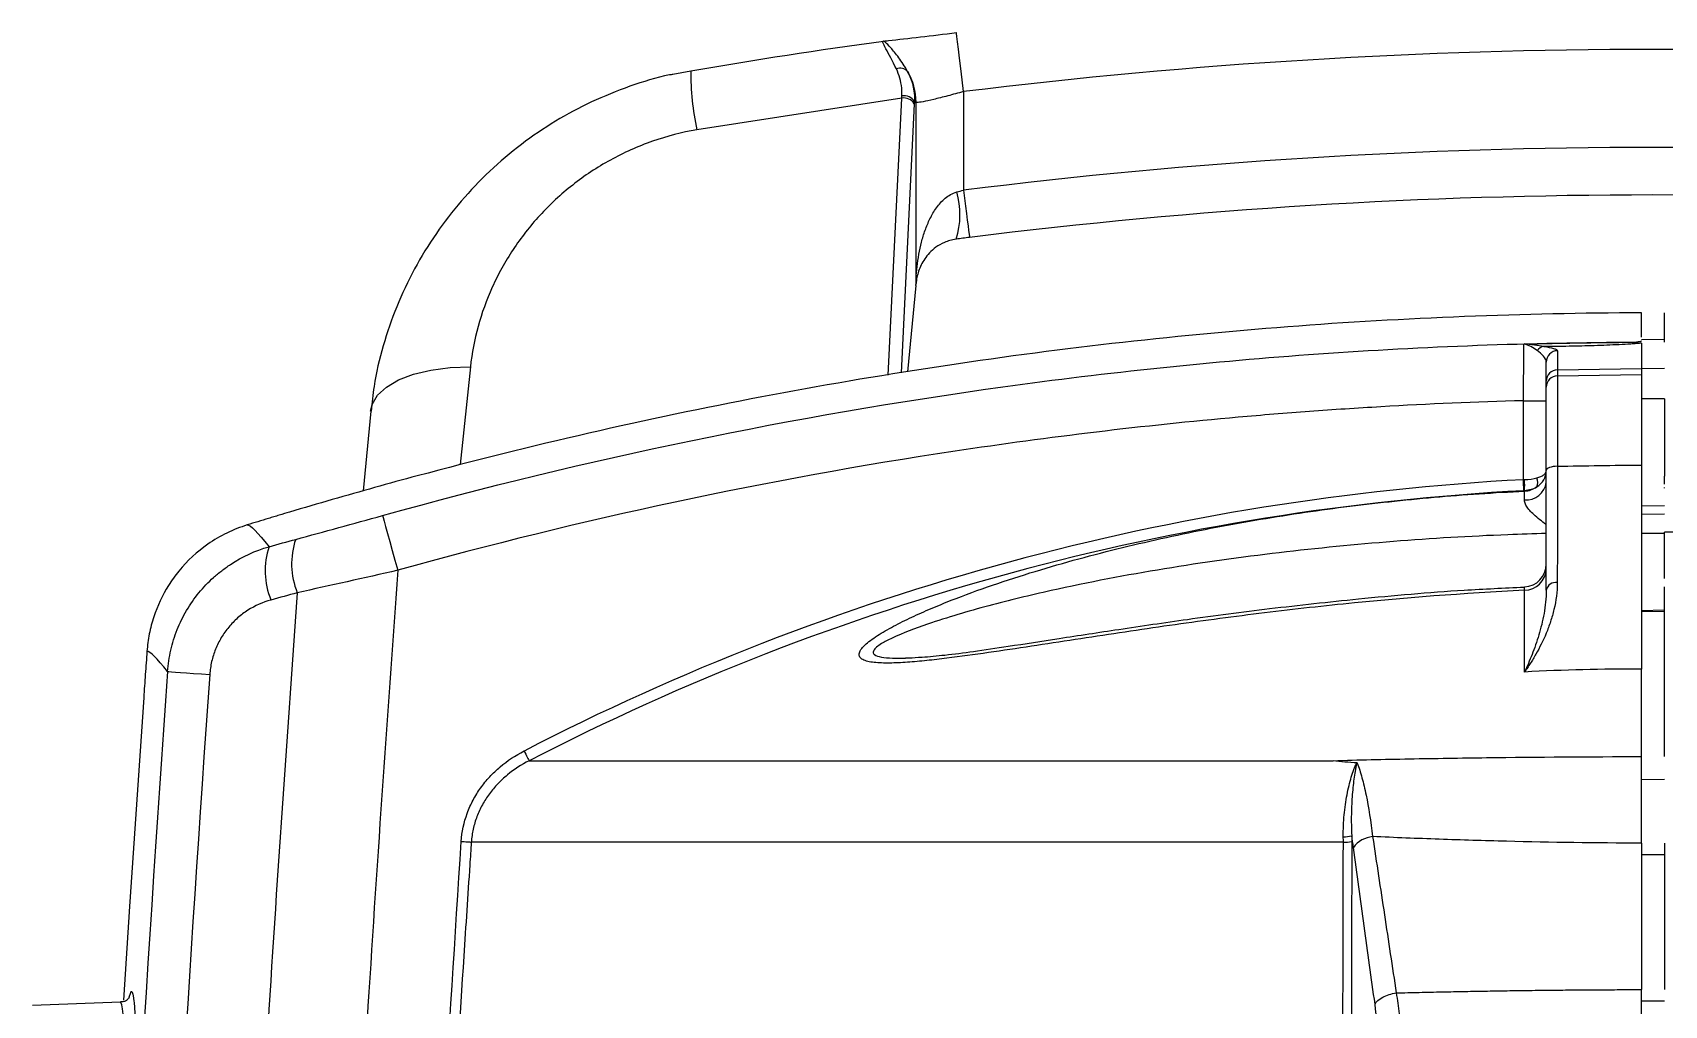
# Model space of a CAD drawing. Extents: x 14.8 to 109.8, y 1.6 to 86.6.
# Drawn here: x 44.761 to 49.043, y 75.184 to 77.737 of the extents above; entities that cross this region are included whole.
import ezdxf

# ---------------------------------------------------------------- set-up
doc = ezdxf.new("R2010")
doc.units = 0
doc.header["$MEASUREMENT"] = 0
doc.layers.add('OBJECT', color=7, linetype='CONTINUOUS')

msp = doc.modelspace()

# ---------------------------------------------------------------- linework, layer by layer
at = {"layer": 'OBJECT'}
for p, q in [((46.4883, 77.6357), (46.4416, 77.6275)), ((47.0422, 77.5651), (46.5045, 77.4824)), ((47.0063, 76.8383), (47.0422, 77.5651)), ((47.0749, 77.5504), (47.0402, 76.8442)), ((47.0422, 77.5651), (47.0424, 77.5709)), ((47.0797, 77.0911), (47.0797, 77.5544)), ((47.2042, 77.5824), (47.2042, 77.3235)), ((47.0792, 77.073), (47.0567, 76.8471)), ((48.9833, 76.9373), (48.9833, 77.0015)), ((49.0433, 76.9249), (49.0433, 77.0015)), ((49.0433, 76.9316), (48.9833, 76.9305)), ((48.9833, 76.9221), (48.9833, 76.8559)), ((48.7333, 76.8224), (48.7333, 76.8724)), ((48.7627, 76.9022), (48.7627, 76.8521)), ((45.9099, 76.8598), (45.8833, 76.6031)), ((48.7333, 76.8066), (48.7333, 76.8224)), ((48.7627, 76.8521), (48.9833, 76.8559)), ((48.7627, 76.8521), (48.7627, 76.8361)), ((48.7627, 76.8361), (48.9833, 76.8393)), ((48.9833, 76.8559), (48.9833, 76.8393)), ((49.0433, 76.8553), (48.9833, 76.8542)), ((45.6488, 76.7436), (45.6283, 76.5344)), ((48.6733, 76.771), (48.7333, 76.771)), ((48.6733, 76.5637), (48.6733, 76.771)), ((49.0433, 76.7757), (48.9833, 76.7757)), ((49.0433, 76.7757), (49.0433, 76.5726)), ((48.6763, 76.5336), (48.6763, 76.5347)), ((49.0433, 76.5411), (49.0433, 76.5435)), ((49.0433, 76.4946), (48.9833, 76.4938)), ((49.0433, 76.4733), (48.9833, 76.4723)), ((49.0433, 76.4228), (48.9833, 76.4227)), ((49.0433, 76.304), (49.0433, 76.4263)), ((48.6763, 76.0588), (48.6763, 76.2732)), ((49.0433, 75.8368), (49.0433, 76.2821)), ((49.0433, 76.2208), (48.9833, 76.2198)), ((49.0433, 76.2174), (48.9833, 76.2164)), ((48.9833, 75.8368), (48.9833, 76.0661)), ((46.064, 75.8257), (48.1737, 75.8257)), ((49.0433, 75.7765), (48.9833, 75.7756)), ((48.2008, 75.6123), (45.9123, 75.6123)), ((48.9833, 75.6096), (48.9833, 75.2251)), ((49.0433, 75.6096), (49.0433, 75.2251)), ((49.0433, 75.5793), (48.9833, 75.5788)), ((45.0141, 75.205), (45.0184, 75.2171)), ((49.0433, 75.1948), (48.9833, 75.1944)), ((44.9914, 75.1918), (44.7611, 75.1837))]:
    msp.add_line(p, q, dxfattribs=at)
at = {"layer": 'OBJECT', "flags": 128}
for points in [[(47.2042, 77.5824), (47.2004, 77.6133), (47.1968, 77.6429), (47.1934, 77.6701), (47.1905, 77.6938), (47.1882, 77.713), (47.1865, 77.7269), (47.1855, 77.7351), (47.1852, 77.7371)], [(47.2042, 77.3235), (47.2068, 77.3024), (47.2094, 77.2819), (47.2118, 77.2625), (47.214, 77.245), (47.2159, 77.2298), (47.2175, 77.2173), (47.2186, 77.208), (47.2194, 77.202)], [(47.2196, 77.1999), (47.2197, 77.1998), (47.2197, 77.1997), (47.2197, 77.1996), (47.2197, 77.1995), (47.2197, 77.1995), (47.2197, 77.1995), (47.2197, 77.1995), (47.2197, 77.1996)], [(45.6481, 76.7437), (45.6523, 76.7612), (45.6664, 76.7852), (45.6898, 76.8068), (45.7216, 76.8254), (45.7609, 76.8404), (45.8063, 76.8514), (45.8565, 76.8579), (45.9099, 76.8598)], [(48.7626, 76.5988), (48.7568, 76.5986), (48.7513, 76.5979), (48.7463, 76.5969), (48.7418, 76.5955), (48.7382, 76.5939), (48.7355, 76.5921), (48.7338, 76.5901), (48.7333, 76.588)], [(48.6748, 76.5347), (48.6747, 76.5363), (48.6746, 76.5386), (48.6744, 76.5417), (48.6742, 76.5453), (48.674, 76.5495), (48.6738, 76.554), (48.6735, 76.5588), (48.6733, 76.5637)], [(45.6793, 76.4696), (45.6807, 76.4645), (45.6834, 76.4547), (45.6874, 76.4406), (45.6924, 76.4227), (45.6983, 76.4015), (45.7049, 76.3777), (45.712, 76.3523), (45.7193, 76.3259)], [(45.1153, 76.06), (45.1187, 76.0597), (45.1256, 76.0593), (45.1358, 76.0585), (45.1491, 76.0576), (45.1651, 76.0565), (45.1836, 76.0551), (45.204, 76.0537), (45.2258, 76.0522)], [(45.0525, 75.9918), (45.0154, 75.4437), (44.9995, 75.197)], [(46.0507, 75.8515), (46.0529, 75.8471), (46.0551, 75.8429), (46.0572, 75.8388), (46.0591, 75.8352), (46.0608, 75.8319), (46.0622, 75.8292), (46.0633, 75.8271), (46.064, 75.8257)], [(45.8858, 75.614), (45.8899, 75.6138), (45.8939, 75.6135), (45.8977, 75.6132), (45.9013, 75.613), (45.9046, 75.6128), (45.9076, 75.6126), (45.9102, 75.6124), (45.9123, 75.6123)]]:
    msp.add_lwpolyline(points, dxfattribs=at)
at = {"layer": 'OBJECT'}
for centre, radius, start, end in [((49.0133, 62.8371), 14.8558, 83.00551, 96.99449), ((47.1856, 77.6311), 0.6972, 179.5099, 192.3149), ((47.038, 77.6184), 0.0256, 41.3785, 112.7717), ((46.9235, 77.5547), 0.1561, 359.8725, 31.0774), ((47.0477, 77.5338), 0.0318, 31.4127, 99.958), ((47.0479, 77.5399), 0.0315, 29.9546, 99.9259), ((49.0133, 62.8371), 14.5989, 82.88181, 97.11819), ((46.9793, 77.2602), 0.2155, 342.4201, 15.8499), ((49.0133, 62.8371), 14.4739, 90, 97.11819), ((49.0133, 62.8371), 14.4739, 82.88181, 90), ((48.7302, 76.8881), 0.0252, 96.6996, 144.6266), ((48.7632, 76.8723), 0.0299, 90.8056, 179.8142), ((48.7631, 76.8222), 0.0298, 90.7049, 179.716), ((48.763, 76.8063), 0.0298, 90.5693, 179.5827), ((48.6845, 76.5564), 0.0267, 333.8872, 26.1128), ((49.0133, 70.1267), 6.4459, 93.02355, 117.36173), ((49.0133, 70.1267), 6.4169, 93.02355, 117.36173), ((48.6797, 76.5642), 0.054, 266.1114, 352.5536), ((48.4359, 76.5492), 0.2408, 356.5457, 3.4543), ((48.6734, 76.5948), 0.0612, 272.7472, 305.0079), ((45.6404, 76.3423), 0.1997, 161.0916, 202.1946), ((45.5705, 76.3243), 0.1993, 161.4156, 202.5611), ((159.0133, 68.0017), 113.5993, 175.797803, 176.991656), ((48.6733, 76.342), 0.06, 272.7093, 359.9999), ((48.6756, 76.3309), 0.0577, 270.7427, 357.9529), ((159.0133, 68.0017), 113.8582, 175.837181, 177.054715), ((48.7588, 76.2678), 0.0262, 82.2147, 166.7382), ((159.0133, 68.0017), 114.1827, 175.953078, 178.417868), ((159.0133, 68.0017), 114.0719, 175.953078, 177.113192), ((48.2012, 75.7096), 0.0833, 269.6704, 285.0239), ((48.2837, 75.5582), 0.0688, 95.0669, 144.7046), ((48.2028, 75.7704), 0.1581, 269.2743, 277.2799)]:
    msp.add_arc(centre, radius, start, end, dxfattribs=at)
msp.add_ellipse((42.5069, 62.8371), major_axis=(16.69, 0), ratio=0.916887, start_param=1.293265, end_param=1.293548, dxfattribs=at)
for points, knots in [([(46.9938, 77.715), (46.9982, 77.7154), (47.0267, 77.7184), (47.0893, 77.7255), (47.1532, 77.7333), (47.1852, 77.7371)], [0, 0, 0, 0, 0.082521, 0.540809, 1, 1, 1, 1]), ([(47.0281, 77.642), (47.0177, 77.6617), (47.001, 77.6934), (46.9935, 77.7078), (46.9918, 77.7131), (46.9918, 77.7144), (46.9926, 77.715), (46.993, 77.7151), (46.9935, 77.715), (46.9937, 77.715), (46.9938, 77.715), (46.9938, 77.715)], [0, 0, 0, 0, 0.460604, 0.741562, 0.757313, 0.907304, 0.923046, 0.978637, 0.987729, 0.996281, 1, 1, 1, 1]), ([(47.0573, 77.6353), (47.0497, 77.6491), (47.0418, 77.661), (47.0266, 77.6816), (47.0193, 77.6903), (47.0072, 77.7037), (47.0024, 77.7085), (46.9973, 77.713), (46.996, 77.7141), (46.9947, 77.7149), (46.9944, 77.7151), (46.9939, 77.7152), (46.9938, 77.7152), (46.9938, 77.715)], [0, 0, 0, 0, 0.25, 0.25, 0.5, 0.5, 0.75, 0.75, 0.875, 0.875, 0.9375, 0.9375, 1, 1, 1, 1]), ([(47.0424, 77.5709), (47.0424, 77.5779), (47.0424, 77.6049), (47.0342, 77.6262), (47.0281, 77.642)], [0, 0, 0, 0, 0.258439, 1, 1, 1, 1]), ([(46.4416, 77.6275), (46.4387, 77.627), (46.4002, 77.6204), (46.3278, 77.5971), (46.2272, 77.5573), (46.1318, 77.5057), (46.0422, 77.4449), (45.9593, 77.3747), (45.8845, 77.2961), (45.8184, 77.2101), (45.7614, 77.1172), (45.7147, 77.0183), (45.6795, 76.9151), (45.6572, 76.8231), (45.6516, 76.7653), (45.6496, 76.7436)], [0, 0, 0, 0, 0.006911, 0.090072, 0.174262, 0.25686, 0.340407, 0.425715, 0.510372, 0.595303, 0.682281, 0.770229, 0.857585, 0.94645, 1, 1, 1, 1]), ([(47.0573, 77.6353), (47.0632, 77.6242), (47.0679, 77.612), (47.0742, 77.5854), (47.0758, 77.5707), (47.0751, 77.5556)], [0, 0, 0, 0, 0.5, 0.5, 1, 1, 1, 1]), ([(47.2042, 77.5824), (47.1901, 77.5785), (47.162, 77.5709), (47.1245, 77.5614), (47.0961, 77.5551), (47.0828, 77.5534), (47.0804, 77.5542), (47.0797, 77.5544)], [0, 0, 0, 0, 0.232539, 0.46322, 0.690306, 0.913693, 1, 1, 1, 1]), ([(46.5045, 77.4824), (46.4647, 77.4755), (46.4258, 77.4653), (46.3686, 77.4452), (46.3496, 77.4377), (46.3126, 77.4211), (46.2947, 77.4121), (46.2423, 77.3833), (46.2093, 77.3614), (46.1629, 77.325), (46.1479, 77.3122), (46.1189, 77.2853), (46.1051, 77.2715), (46.066, 77.2289), (46.0426, 77.1989), (46.0114, 77.1518), (46.0016, 77.1357), (45.9834, 77.1028), (45.975, 77.086), (45.952, 77.0351), (45.9396, 77.0007), (45.9205, 76.931), (45.9138, 76.8956), (45.9099, 76.8598)], [0, 0, 0, 0, 0.125, 0.125, 0.1875, 0.1875, 0.25, 0.25, 0.375, 0.375, 0.4375, 0.4375, 0.5, 0.5, 0.625, 0.625, 0.6875, 0.6875, 0.75, 0.75, 0.875, 0.875, 1, 1, 1, 1]), ([(47.0797, 77.0911), (47.0802, 77.1017), (47.081, 77.1125), (47.0834, 77.1339), (47.0849, 77.1446), (47.0887, 77.1659), (47.091, 77.1765), (47.0964, 77.1976), (47.0996, 77.208), (47.107, 77.2286), (47.1112, 77.2387), (47.1209, 77.2584), (47.1265, 77.2681), (47.1395, 77.2863), (47.1469, 77.2949), (47.1602, 77.306), (47.1649, 77.3094), (47.1751, 77.3151), (47.1807, 77.3175), (47.1866, 77.319)], [0, 0, 0, 0, 0.125, 0.125, 0.25, 0.25, 0.375, 0.375, 0.5, 0.5, 0.625, 0.625, 0.75, 0.75, 0.875, 0.875, 0.9375, 0.9375, 1, 1, 1, 1]), ([(47.1847, 77.1951), (47.1789, 77.1943), (47.1735, 77.1931), (47.1633, 77.1902), (47.1586, 77.1884), (47.1454, 77.1827), (47.138, 77.1783), (47.1252, 77.169), (47.1197, 77.164), (47.1101, 77.1538), (47.1059, 77.1486), (47.0987, 77.1381), (47.0956, 77.1327), (47.0903, 77.1219), (47.0881, 77.1164), (47.0844, 77.1055), (47.0829, 77.1001), (47.0807, 77.0891), (47.0799, 77.0836), (47.0795, 77.0784)], [0, 0, 0, 0, 0.0625, 0.0625, 0.125, 0.125, 0.25, 0.25, 0.375, 0.375, 0.5, 0.5, 0.625, 0.625, 0.75, 0.75, 0.875, 0.875, 1, 1, 1, 1]), ([(48.9833, 77.0015), (48.8283, 77.0012), (48.6733, 76.9979), (48.3639, 76.9856), (48.2094, 76.9767), (47.7469, 76.9411), (47.4394, 76.906), (46.9798, 76.836), (46.827, 76.8099), (46.523, 76.752), (46.3716, 76.7202), (46.0702, 76.6511), (45.9201, 76.6138), (45.6959, 76.5536), (45.6214, 76.5328), (45.5098, 76.5006), (45.4634, 76.487), (45.417, 76.4731), (45.4031, 76.4689), (45.3984, 76.4675), (45.3892, 76.4647), (45.3845, 76.4633), (45.3614, 76.4562), (45.3429, 76.4505), (45.3244, 76.4448)], [0, 0, 0, 0, 0.125, 0.125, 0.25, 0.25, 0.5, 0.5, 0.625, 0.625, 0.75, 0.75, 0.875, 0.875, 0.9375, 0.9375, 0.96875, 0.976562, 0.976562, 0.980469, 0.980469, 0.984375, 0.984375, 1, 1, 1, 1]), ([(45.6793, 76.4696), (46.2158, 76.6189), (46.7585, 76.7313), (47.5819, 76.8454), (47.858, 76.8743), (48.4132, 76.9135), (48.6918, 76.9239), (48.9698, 76.9248)], [0, 0, 0, 0, 0.5, 0.5, 0.75, 0.75, 1, 1, 1, 1]), ([(48.6733, 76.771), (48.6734, 76.7801), (48.6735, 76.789), (48.6736, 76.8067), (48.6737, 76.8154), (48.6739, 76.8323), (48.674, 76.8404), (48.6742, 76.8558), (48.6743, 76.8631), (48.6744, 76.8767), (48.6745, 76.8829), (48.6746, 76.8941), (48.6747, 76.8991), (48.6747, 76.9076), (48.6748, 76.9111), (48.6748, 76.9166), (48.6749, 76.9186), (48.6749, 76.9198)], [0, 0, 0, 0, 0.125, 0.125, 0.25, 0.25, 0.375, 0.375, 0.5, 0.5, 0.625, 0.625, 0.75, 0.75, 0.875, 0.875, 1, 1, 1, 1]), ([(48.6749, 76.9198), (48.6995, 76.9204), (48.7241, 76.9209), (48.7733, 76.9219), (48.7979, 76.9224), (48.8471, 76.9232), (48.8717, 76.9235), (48.9087, 76.924), (48.921, 76.9241), (48.9394, 76.9243), (48.9456, 76.9244), (48.9548, 76.9245), (48.9578, 76.9246), (48.9624, 76.9246), (48.964, 76.9247), (48.9662, 76.9247), (48.967, 76.9247), (48.9681, 76.9248), (48.9685, 76.9248), (48.9691, 76.9248), (48.9692, 76.9248), (48.9696, 76.9248), (48.9698, 76.9248), (48.9698, 76.9248)], [0, 0, 0, 0, 0.25, 0.25, 0.5, 0.5, 0.75, 0.75, 0.875, 0.875, 0.9375, 0.9375, 0.96875, 0.96875, 0.984375, 0.984375, 0.992188, 0.992188, 0.996094, 0.996094, 0.998047, 0.998047, 1, 1, 1, 1]), ([(48.7096, 76.9027), (48.7042, 76.9066), (48.6984, 76.9101), (48.6867, 76.916), (48.6808, 76.9183), (48.6749, 76.9198)], [0, 0, 0, 0, 0.5, 0.5, 1, 1, 1, 1]), ([(48.9833, 76.9221), (48.9791, 76.9216), (48.9746, 76.9212), (48.9651, 76.9204), (48.9602, 76.92), (48.9453, 76.919), (48.935, 76.9184), (48.9032, 76.9169), (48.8814, 76.9161), (48.8375, 76.9147), (48.8153, 76.9142), (48.7712, 76.9134), (48.7492, 76.9132), (48.7272, 76.9131)], [0, 0, 0, 0, 0.0625, 0.0625, 0.125, 0.125, 0.25, 0.25, 0.5, 0.5, 0.75, 0.75, 1, 1, 1, 1]), ([(48.7272, 76.9131), (48.7375, 76.9116), (48.7462, 76.91), (48.7557, 76.9073), (48.7583, 76.9063), (48.7618, 76.9043), (48.7627, 76.9033), (48.7627, 76.9022)], [0, 0, 0, 0, 0.5, 0.5, 0.75, 0.75, 1, 1, 1, 1]), ([(48.9833, 76.9277), (48.9833, 76.9271), (48.9824, 76.9266), (48.9793, 76.9258), (48.978, 76.9256), (48.9754, 76.9252), (48.9744, 76.9251), (48.9728, 76.925), (48.9723, 76.925), (48.9711, 76.9249), (48.9704, 76.9249), (48.9698, 76.9248)], [0, 0, 0, 0, 0.5, 0.5, 0.75, 0.75, 0.875, 0.875, 0.9375, 0.9375, 1, 1, 1, 1]), ([(48.7333, 76.8724), (48.7333, 76.8775), (48.7302, 76.8828), (48.7215, 76.8931), (48.7158, 76.8982), (48.7096, 76.9027)], [0, 0, 0, 0, 0.5, 0.5, 1, 1, 1, 1]), ([(48.7627, 76.8361), (48.7627, 76.8305), (48.7627, 76.8209), (48.7626, 76.8006), (48.7626, 76.7928), (48.7626, 76.7756), (48.7626, 76.7661), (48.7626, 76.7456), (48.7626, 76.7346), (48.7626, 76.7108), (48.7626, 76.6981), (48.7626, 76.6716), (48.7626, 76.6577), (48.7626, 76.629), (48.7626, 76.6141), (48.7626, 76.5988)], [0, 0, 0, 0, 0.25, 0.25, 0.375, 0.375, 0.5, 0.5, 0.625, 0.625, 0.75, 0.75, 0.875, 0.875, 1, 1, 1, 1]), ([(48.9833, 76.8393), (48.9833, 76.8336), (48.9833, 76.824), (48.9833, 76.8036), (48.9833, 76.7958), (48.9833, 76.7785), (48.9833, 76.769), (48.9833, 76.7484), (48.9833, 76.7374), (48.9833, 76.7135), (48.9833, 76.7008), (48.9833, 76.6745), (48.9833, 76.6608), (48.9833, 76.6322), (48.9833, 76.6174), (48.9833, 76.6021)], [0, 0, 0, 0, 0.25, 0.25, 0.375, 0.375, 0.5, 0.5, 0.625, 0.625, 0.75, 0.75, 0.875, 0.875, 1, 1, 1, 1]), ([(48.7333, 76.588), (48.7333, 76.6163), (48.7333, 76.6425), (48.7333, 76.6789), (48.7333, 76.6907), (48.7333, 76.7126), (48.7333, 76.7229), (48.7333, 76.7418), (48.7333, 76.7506), (48.7333, 76.7665), (48.7333, 76.7737), (48.7333, 76.7925), (48.7333, 76.8014), (48.7333, 76.8066)], [0, 0, 0, 0, 0.25, 0.25, 0.375, 0.375, 0.5, 0.5, 0.625, 0.625, 0.75, 0.75, 1, 1, 1, 1]), ([(48.6733, 76.771), (48.5488, 76.7676), (48.4242, 76.7622), (48.2369, 76.7513), (48.1744, 76.7472), (48.0496, 76.738), (47.9873, 76.733), (47.6762, 76.7053), (47.4285, 76.6756), (46.6895, 76.5642), (46.2018, 76.4602), (45.7193, 76.3259)], [0, 0, 0, 0, 0.125, 0.125, 0.1875, 0.1875, 0.25, 0.25, 0.5, 0.5, 1, 1, 1, 1]), ([(48.7085, 76.5446), (48.7164, 76.5497), (48.7226, 76.5562), (48.7311, 76.5706), (48.7333, 76.5783), (48.7333, 76.5859)], [0, 0, 0, 0, 0.5, 0.5, 1, 1, 1, 1]), ([(48.7085, 76.5682), (48.7124, 76.5693), (48.716, 76.5705), (48.722, 76.5732), (48.7246, 76.5747), (48.731, 76.5793), (48.7333, 76.5827), (48.7333, 76.5859)], [0, 0, 0, 0, 0.25, 0.25, 0.5, 0.5, 1, 1, 1, 1]), ([(48.7333, 76.2738), (48.7333, 76.3204), (48.7333, 76.3699), (48.7333, 76.4746), (48.7333, 76.5298), (48.7333, 76.588)], [0, 0, 0, 0, 0.5, 0.5, 1, 1, 1, 1]), ([(48.7626, 76.5988), (48.7626, 76.5708), (48.7626, 76.5432), (48.7625, 76.4895), (48.7625, 76.4372), (48.7624, 76.3877), (48.7624, 76.3396), (48.7623, 76.3162), (48.7623, 76.2938)], [0, 0, 0, 0, 0.25, 0.25, 0.5, 0.75, 0.75, 1, 1, 1, 1]), ([(48.9833, 76.6021), (48.9833, 76.5438), (48.9833, 76.4886), (48.9833, 76.41), (48.9833, 76.3846), (48.9833, 76.3352), (48.9833, 76.3111), (48.9833, 76.2423), (48.9833, 76.2009), (48.9833, 76.1452), (48.9833, 76.1278), (48.9833, 76.0952), (48.9833, 76.08), (48.9833, 76.0661)], [0, 0, 0, 0, 0.25, 0.25, 0.375, 0.375, 0.5, 0.5, 0.75, 0.75, 0.875, 0.875, 1, 1, 1, 1]), ([(49.0433, 76.5521), (49.0433, 76.5529), (49.0433, 76.5559), (49.0433, 76.5631), (49.0433, 76.5695), (49.0433, 76.5726)], [0, 0, 0, 0, 0.156056, 0.597485, 1, 1, 1, 1]), ([(48.6763, 76.2732), (48.517, 76.2655), (48.3584, 76.2533), (48.1218, 76.2291), (48.0431, 76.2201), (47.8862, 76.2005), (47.808, 76.1899), (47.6911, 76.1731), (47.6521, 76.1674), (47.5745, 76.1558), (47.5356, 76.1499), (47.4585, 76.1381), (47.4202, 76.1322), (47.3443, 76.1206), (47.3065, 76.1149), (47.2324, 76.1043), (47.1959, 76.0992), (47.1425, 76.0926), (47.125, 76.0906), (47.0904, 76.0871), (47.0735, 76.0855), (47.0408, 76.0832), (47.025, 76.0825), (46.9953, 76.0821), (46.9816, 76.0825), (46.9635, 76.0845), (46.9578, 76.0854), (46.9477, 76.0879), (46.9433, 76.0894), (46.9362, 76.0932), (46.9335, 76.0954), (46.9302, 76.1007), (46.9296, 76.1036), (46.9305, 76.1102), (46.9322, 76.1138), (46.9373, 76.1214), (46.9409, 76.1254), (46.9538, 76.1376), (46.965, 76.1459), (46.991, 76.1627), (47.0054, 76.171), (47.0358, 76.1871), (47.0518, 76.1951), (47.085, 76.2106), (47.102, 76.2182), (47.1366, 76.2329), (47.1541, 76.24), (47.2072, 76.2609), (47.2435, 76.2742), (47.3171, 76.2994), (47.3545, 76.3115), (47.4301, 76.3346), (47.4682, 76.3455), (47.5826, 76.3767), (47.6593, 76.3953), (47.8135, 76.4289), (47.891, 76.4439), (48.0465, 76.4704), (48.1246, 76.4821), (48.2813, 76.5021), (48.3599, 76.5105), (48.5177, 76.5244), (48.597, 76.5298), (48.6763, 76.5336)], [0, 0, 0, 0, 0.125, 0.125, 0.1875, 0.1875, 0.25, 0.25, 0.28125, 0.28125, 0.3125, 0.3125, 0.34375, 0.34375, 0.375, 0.375, 0.40625, 0.40625, 0.421875, 0.421875, 0.4375, 0.4375, 0.453125, 0.453125, 0.46875, 0.46875, 0.476562, 0.476562, 0.484375, 0.484375, 0.492187, 0.492187, 0.5, 0.5, 0.507812, 0.507812, 0.515625, 0.515625, 0.53125, 0.53125, 0.546875, 0.546875, 0.5625, 0.5625, 0.578125, 0.578125, 0.59375, 0.59375, 0.625, 0.625, 0.65625, 0.65625, 0.6875, 0.6875, 0.75, 0.75, 0.8125, 0.8125, 0.875, 0.875, 0.9375, 0.9375, 1, 1, 1, 1]), ([(48.6761, 76.5103), (48.6762, 76.5158), (48.6762, 76.5205), (48.6763, 76.5283), (48.6763, 76.5314), (48.6763, 76.5336)], [0, 0, 0, 0, 0.5, 0.5, 1, 1, 1, 1]), ([(48.7333, 76.4457), (48.7218, 76.4542), (48.7016, 76.4693), (48.6847, 76.4882), (48.6774, 76.5013), (48.6766, 76.5066), (48.6761, 76.5103)], [0, 0, 0, 0, 0.427839, 0.759771, 0.828578, 1, 1, 1, 1]), ([(45.3244, 76.4448), (45.3059, 76.4391), (45.2881, 76.432), (45.2537, 76.4153), (45.2372, 76.4056), (45.2213, 76.3945)], [0, 0, 0, 0, 0.5, 0.5, 1, 1, 1, 1]), ([(48.7333, 76.4225), (48.6998, 76.4214), (48.566, 76.4173), (48.3321, 76.4031), (48.0314, 76.3739), (47.7313, 76.3321), (47.4767, 76.2837), (47.2688, 76.2336), (47.1272, 76.1921), (47.0329, 76.1567), (46.9914, 76.1352), (46.9753, 76.1241), (46.967, 76.115), (46.9665, 76.1085), (46.9721, 76.1021), (46.9949, 76.0948), (47.0289, 76.095), (47.0522, 76.0951)], [0, 0, 0, 0, 0.050004, 0.199758, 0.349501, 0.500675, 0.651738, 0.736462, 0.822116, 0.876907, 0.896571, 0.908708, 0.920667, 0.933072, 0.938995, 0.958051, 1, 1, 1, 1]), ([(50.9831, 76.0959), (50.9972, 76.0955), (51.0249, 76.0949), (51.0507, 76.0998), (51.059, 76.1065), (51.06, 76.1129), (51.0568, 76.1184), (51.0501, 76.1245), (51.0365, 76.1348), (50.9977, 76.1547), (50.9204, 76.1843), (50.8173, 76.2165), (50.6612, 76.258), (50.4249, 76.3095), (50.0512, 76.3695), (49.5775, 76.4168), (49.2216, 76.4231), (49.0433, 76.4263)], [0, 0, 0, 0, 0.022356, 0.043705, 0.05576, 0.059985, 0.071963, 0.076278, 0.082059, 0.108372, 0.147066, 0.201653, 0.257002, 0.365688, 0.525213, 0.762013, 1, 1, 1, 1]), ([(45.1153, 76.06), (45.1167, 76.0789), (45.1195, 76.0976), (45.1279, 76.1345), (45.1336, 76.1526), (45.1475, 76.1873), (45.1557, 76.2041), (45.1747, 76.2364), (45.1856, 76.252), (45.2093, 76.281), (45.2222, 76.2944), (45.2429, 76.3131), (45.2501, 76.3191), (45.2649, 76.3305), (45.2726, 76.336), (45.3117, 76.3618), (45.3455, 76.3773), (45.3816, 76.3878)], [0, 0, 0, 0, 0.125, 0.125, 0.25, 0.25, 0.375, 0.375, 0.5, 0.5, 0.625, 0.625, 0.6875, 0.6875, 0.75, 0.75, 1, 1, 1, 1]), ([(45.1178, 76.2862), (45.1014, 76.2601), (45.0885, 76.2325), (45.0742, 76.1889), (45.0702, 76.174), (45.0643, 76.1438), (45.0622, 76.1285), (45.0611, 76.1131)], [0, 0, 0, 0, 0.5, 0.5, 0.75, 0.75, 1, 1, 1, 1]), ([(48.6755, 76.2808), (48.6228, 76.2784), (48.4773, 76.2719), (48.2543, 76.2521), (48.0122, 76.2257), (47.8025, 76.1981), (47.6181, 76.171), (47.4611, 76.147), (47.3338, 76.1274), (47.2337, 76.1122), (47.1575, 76.1024), (47.1023, 76.0973), (47.0676, 76.0953), (47.0552, 76.0952), (47.0522, 76.0951)], [0, 0, 0, 0, 0.09326, 0.257432, 0.396021, 0.525367, 0.634492, 0.730647, 0.814121, 0.872366, 0.92215, 0.965104, 0.991489, 1, 1, 1, 1]), ([(48.6763, 76.2732), (48.6763, 76.2764), (48.6763, 76.2788), (48.6762, 76.2817), (48.6762, 76.2823), (48.6761, 76.2819)], [0, 0, 0, 0, 0.5, 0.5, 1, 1, 1, 1]), ([(48.7623, 76.2938), (48.7623, 76.2689), (48.7588, 76.2455), (48.751, 76.2122), (48.7479, 76.2015), (48.741, 76.1805), (48.7372, 76.1704), (48.725, 76.1409), (48.7159, 76.1227), (48.7015, 76.0973), (48.6965, 76.0892), (48.689, 76.0774), (48.6865, 76.0736), (48.6814, 76.066), (48.6788, 76.0623), (48.6763, 76.0588)], [0, 0, 0, 0, 0.25, 0.25, 0.375, 0.375, 0.5, 0.5, 0.75, 0.75, 0.875, 0.875, 0.9375, 0.9375, 1, 1, 1, 1]), ([(48.7333, 76.2738), (48.7333, 76.2523), (48.7309, 76.2319), (48.7239, 76.1927), (48.7191, 76.174), (48.7084, 76.1382), (48.7024, 76.1212), (48.6928, 76.0969), (48.6896, 76.089), (48.683, 76.0736), (48.6797, 76.066), (48.6763, 76.0588)], [0, 0, 0, 0, 0.25, 0.25, 0.5, 0.5, 0.75, 0.75, 0.875, 0.875, 1, 1, 1, 1]), ([(45.3865, 76.2478), (45.365, 76.2419), (45.3448, 76.2329), (45.3166, 76.2148), (45.3075, 76.2081), (45.2908, 76.1933), (45.283, 76.1853), (45.2686, 76.1681), (45.262, 76.1587), (45.2504, 76.1393), (45.2454, 76.1292), (45.2369, 76.1082), (45.2335, 76.0973), (45.2283, 76.075), (45.2266, 76.0636), (45.2258, 76.0522)], [0, 0, 0, 0, 0.25, 0.25, 0.375, 0.375, 0.5, 0.5, 0.625, 0.625, 0.75, 0.75, 0.875, 0.875, 1, 1, 1, 1]), ([(45.0611, 76.1131), (45.0597, 76.0929), (45.0582, 76.0727), (45.0553, 76.0323), (45.0539, 76.012), (45.0525, 75.9918)], [0, 0, 0, 0, 0.5, 0.5, 1, 1, 1, 1]), ([(45.8858, 75.614), (45.8875, 75.6395), (45.8929, 75.664), (45.9059, 75.6997), (45.9112, 75.7113), (45.923, 75.7335), (45.9296, 75.7441), (45.9441, 75.7645), (45.952, 75.7742), (45.9693, 75.7928), (45.9784, 75.8016), (46.0072, 75.8259), (46.0281, 75.8398), (46.0507, 75.8515)], [0, 0, 0, 0, 0.25, 0.25, 0.375, 0.375, 0.5, 0.5, 0.625, 0.625, 0.75, 0.75, 1, 1, 1, 1]), ([(46.064, 75.8257), (46.0435, 75.8153), (46.0244, 75.803), (45.9981, 75.7813), (45.9897, 75.7735), (45.9738, 75.7569), (45.9665, 75.7482), (45.9531, 75.73), (45.947, 75.7205), (45.936, 75.7005), (45.9312, 75.6901), (45.923, 75.6686), (45.9197, 75.6576), (45.9148, 75.6352), (45.9131, 75.6238), (45.9123, 75.6123)], [0, 0, 0, 0, 0.25, 0.25, 0.375, 0.375, 0.5, 0.5, 0.625, 0.625, 0.75, 0.75, 0.875, 0.875, 1, 1, 1, 1]), ([(48.1737, 75.8257), (48.2071, 75.8272), (48.2405, 75.8283), (48.3074, 75.8296), (48.3408, 75.8303), (48.4415, 75.8321), (48.509, 75.8331), (48.7118, 75.8357), (48.8474, 75.8367), (48.9833, 75.8368)], [0, 0, 0, 0, 0.125, 0.125, 0.25, 0.25, 0.5, 0.5, 1, 1, 1, 1]), ([(48.2369, 75.82), (48.2262, 75.8207), (48.2155, 75.8216), (48.1944, 75.8235), (48.184, 75.8246), (48.1737, 75.8257)], [0, 0, 0, 0, 0.5, 0.5, 1, 1, 1, 1]), ([(48.2007, 75.6263), (48.2003, 75.646), (48.2012, 75.665), (48.2046, 75.702), (48.2073, 75.72), (48.2137, 75.7532), (48.2174, 75.7687), (48.2237, 75.7898), (48.2259, 75.7965), (48.2293, 75.8059), (48.2305, 75.8089), (48.2323, 75.8133), (48.233, 75.8147), (48.234, 75.8168), (48.2344, 75.8175), (48.2351, 75.8185), (48.2353, 75.8188), (48.2359, 75.8195), (48.2363, 75.8198), (48.2369, 75.82)], [0, 0, 0, 0, 0.25, 0.25, 0.5, 0.5, 0.75, 0.75, 0.875, 0.875, 0.9375, 0.9375, 0.96875, 0.96875, 0.984375, 0.984375, 0.992187, 0.992187, 1, 1, 1, 1]), ([(48.2374, 75.8198), (48.2371, 75.8199), (48.2368, 75.8198), (48.2364, 75.8195), (48.2363, 75.8193), (48.236, 75.8188), (48.2358, 75.8184), (48.2354, 75.8174), (48.2352, 75.8167), (48.2347, 75.8146), (48.2344, 75.8131), (48.2334, 75.8088), (48.2329, 75.8058), (48.2312, 75.7965), (48.2302, 75.7899), (48.2272, 75.7691), (48.2255, 75.7539), (48.223, 75.7215), (48.2221, 75.704), (48.2215, 75.6675), (48.2217, 75.6486), (48.2228, 75.6292)], [0, 0, 0, 0, 0.003906, 0.003906, 0.007812, 0.007812, 0.015625, 0.015625, 0.03125, 0.03125, 0.0625, 0.0625, 0.125, 0.125, 0.25, 0.25, 0.5, 0.5, 0.75, 0.75, 1, 1, 1, 1]), ([(48.2369, 75.82), (48.237, 75.82), (48.237, 75.82), (48.2371, 75.8199), (48.2372, 75.8199), (48.2373, 75.8199), (48.2374, 75.8198)], [0, 0, 0, 0, 0.00000650101, 0.00000650101, 0.00000650101, 0.0000162625, 0.0000162625, 0.0000162625, 0.0000162625]), ([(48.2374, 75.8198), (48.2417, 75.8082), (48.2457, 75.7954), (48.2534, 75.7673), (48.257, 75.752), (48.2672, 75.7034), (48.273, 75.6671), (48.2776, 75.6267)], [0, 0, 0, 0, 0.25, 0.25, 0.5, 0.5, 1, 1, 1, 1]), ([(48.9833, 75.6096), (48.9833, 75.657), (48.9833, 75.7), (48.9833, 75.7481), (48.9833, 75.7575), (48.9833, 75.7754), (48.9833, 75.784), (48.9833, 75.8086), (48.9833, 75.8235), (48.9833, 75.8368)], [0, 0, 0, 0, 0.5, 0.5, 0.625, 0.625, 0.75, 0.75, 1, 1, 1, 1]), ([(48.2776, 75.6267), (48.2879, 75.5584), (48.2982, 75.49), (48.3086, 75.4216), (48.3189, 75.3532), (48.3293, 75.2848), (48.3397, 75.2164)], [0, 0, 0, 0, 0.00607767, 0.00607767, 0.00607767, 0.0121556, 0.0121556, 0.0121556, 0.0121556]), ([(48.9833, 75.6096), (48.8647, 75.6099), (48.7466, 75.6115), (48.5699, 75.6159), (48.511, 75.6177), (48.3939, 75.6218), (48.3356, 75.6242), (48.2776, 75.6267)], [0, 0, 0, 0, 0.5, 0.5, 0.75, 0.75, 1, 1, 1, 1]), ([(45.6698, 71.1543), (45.6857, 71.633), (45.7182, 72.6162), (45.7898, 74.1029), (45.8538, 75.1103), (45.8858, 75.614)], [0, 0, 0, 0, 0.3217973, 0.6608987, 1, 1, 1, 1]), ([(45.9123, 75.6123), (45.911, 75.5923), (45.9043, 75.4925), (45.8767, 75.0734), (45.8141, 74.0352), (45.7441, 72.6491), (45.7124, 71.5818), (45.6996, 71.1543)], [0, 0, 0, 0, 0.013443, 0.067215, 0.282304, 0.712547, 1, 1, 1, 1]), ([(48.2839, 75.1868), (48.2745, 75.2553), (48.2651, 75.3239), (48.2557, 75.3924), (48.2463, 75.4609), (48.2369, 75.5294), (48.2275, 75.5979)], [0, 0, 0, 0, 0.00607596, 0.00607596, 0.00607596, 0.01215192, 0.01215192, 0.01215192, 0.01215192]), ([(45.014, 75.2041), (45.0129, 75.2026), (45.0109, 75.1996), (45.0013, 75.1923), (44.9939, 75.1926), (44.9915, 75.1927)], [0, 0, 0, 0, 0.433904, 0.815509, 1, 1, 1, 1]), ([(45.0231, 75.216), (45.0232, 75.2159), (45.0247, 75.2149), (45.027, 75.1965), (45.0298, 75.1606), (45.0314, 75.1067), (45.0319, 75.0395), (45.0311, 74.9595), (45.029, 74.8699), (45.0256, 74.7727), (45.0215, 74.683), (45.0183, 74.6264), (45.0171, 74.6043)], [0, 0, 0, 0, 0.00883, 0.123609, 0.238388, 0.353111, 0.467834, 0.582456, 0.69708, 0.811629, 0.92618, 1, 1, 1, 1]), ([(45.0184, 75.2171), (45.0186, 75.2177), (45.0204, 75.2231), (45.0218, 75.2193), (45.0231, 75.216)], [0, 0, 0, 0, 0.130068, 1, 1, 1, 1]), ([(48.2839, 75.1868), (48.2869, 75.1935), (48.2941, 75.2001), (48.314, 75.2106), (48.3267, 75.2146), (48.3397, 75.2164)], [0, 0, 0, 0, 0.5, 0.5, 1, 1, 1, 1]), ([(48.3397, 75.2164), (48.3598, 75.2169), (48.3999, 75.2179), (48.46, 75.2192), (48.5196, 75.2204), (48.5789, 75.2214), (48.6379, 75.2224), (48.6964, 75.2232), (48.7546, 75.2238), (48.8123, 75.2244), (48.8697, 75.2248), (48.9266, 75.225), (48.9644, 75.2251), (48.9833, 75.2251)], [0, 0, 0, 0, 0.09399, 0.18738, 0.280164, 0.372339, 0.463898, 0.554835, 0.645145, 0.734823, 0.823862, 0.912256, 1, 1, 1, 1]), ([(48.3397, 75.2164), (48.3423, 75.1984), (48.3447, 75.1801), (48.3492, 75.1429), (48.3514, 75.1241), (48.3573, 75.0667), (48.3606, 75.0275), (48.3659, 74.9475), (48.368, 74.9068), (48.37, 74.8452), (48.3705, 74.8246), (48.3712, 74.7832), (48.3714, 74.7623), (48.3714, 74.7415)], [0, 0, 0, 0, 0.125, 0.125, 0.25, 0.25, 0.5, 0.5, 0.75, 0.75, 0.875, 0.875, 1, 1, 1, 1]), ([(48.9833, 74.7417), (48.9833, 74.8255), (48.9833, 74.9085), (48.9833, 75.0709), (48.9833, 75.1494), (48.9833, 75.2251)], [0, 0, 0, 0, 0.5, 0.5, 1, 1, 1, 1]), ([(44.9882, 74.606), (44.9882, 74.606), (44.9882, 74.6271), (44.9935, 74.6804), (44.9964, 74.7659), (45.0002, 74.8579), (45.0022, 74.9438), (45.003, 75.0194), (45.0025, 75.084), (45.0009, 75.1347), (44.9982, 75.1703), (44.9951, 75.1898), (44.9925, 75.19), (44.9915, 75.1901)], [0, 0, 0, 0, 0.000003, 0.068874, 0.174233, 0.282646, 0.38809, 0.496601, 0.602167, 0.710805, 0.816448, 0.925162, 1, 1, 1, 1]), ([(48.3124, 74.7383), (48.3124, 74.7778), (48.3117, 74.8169), (48.3093, 74.8944), (48.3075, 74.9329), (48.3027, 75.0083), (48.2997, 75.0454), (48.2926, 75.1176), (48.2885, 75.1527), (48.2839, 75.1868)], [0, 0, 0, 0, 0.25, 0.25, 0.5, 0.5, 0.75, 0.75, 1, 1, 1, 1])]:
    msp.add_open_spline(points, degree=3, knots=knots, dxfattribs=at)
for points in [[(46.4885, 77.637), (46.6565, 77.6659), (46.8249, 77.6919), (46.9938, 77.715)], [(47.0751, 77.5556), (47.0751, 77.5539), (47.075, 77.5521), (47.0749, 77.5504)], [(47.1866, 77.319), (47.1924, 77.3206), (47.1983, 77.3221), (47.2042, 77.3235)], [(47.2197, 77.1996), (47.208, 77.1981), (47.1963, 77.1966), (47.1847, 77.1951)], [(47.2194, 77.202), (47.2195, 77.201), (47.2196, 77.2003), (47.2196, 77.1999)], [(47.0792, 77.073), (47.0794, 77.0789), (47.0795, 77.085), (47.0797, 77.0911)], [(47.0792, 77.073), (47.0792, 77.0745), (47.0794, 77.0764), (47.0795, 77.0784)], [(48.7272, 76.9131), (48.7117, 76.9153), (48.6932, 76.9176), (48.6749, 76.9198)], [(48.6763, 76.5637), (48.688, 76.564), (48.6992, 76.5655), (48.7085, 76.5682)], [(48.7626, 76.5988), (48.8362, 76.6003), (48.9097, 76.6014), (48.9833, 76.6021)], [(48.6733, 76.5637), (48.6743, 76.5637), (48.6753, 76.5637), (48.6763, 76.5637)], [(48.6763, 76.5347), (48.6758, 76.5347), (48.6753, 76.5347), (48.6748, 76.5347)], [(48.7085, 76.5446), (48.6992, 76.5388), (48.688, 76.5353), (48.6763, 76.5347)], [(45.3244, 76.4448), (45.3326, 76.4449), (45.3517, 76.4259), (45.3816, 76.3878)], [(45.4515, 76.407), (45.5263, 76.4273), (45.6023, 76.4482), (45.6793, 76.4696)], [(45.2213, 76.3945), (45.1925, 76.3745), (45.1671, 76.351), (45.1449, 76.3238)], [(45.3816, 76.3878), (45.4049, 76.3943), (45.4282, 76.4006), (45.4515, 76.407)], [(45.1449, 76.3238), (45.1351, 76.3119), (45.1261, 76.2993), (45.1178, 76.2862)], [(45.7193, 76.3259), (45.63, 76.3056), (45.5421, 76.2859), (45.4555, 76.2668)], [(45.4555, 76.2668), (45.4325, 76.2605), (45.4094, 76.2542), (45.3865, 76.2478)], [(45.1153, 76.06), (45.0872, 76.0953), (45.0691, 76.1131), (45.0611, 76.1131)], [(48.9833, 76.0661), (48.8809, 76.0669), (48.7785, 76.0645), (48.6763, 76.0588)], [(48.2008, 75.6123), (48.2008, 75.617), (48.2008, 75.6216), (48.2007, 75.6263)], [(48.2228, 75.6292), (48.2228, 75.624), (48.2229, 75.6187), (48.2229, 75.6135)], [(48.2275, 75.5979), (48.2261, 75.6086), (48.2245, 75.6191), (48.2228, 75.6292)], [(48.1965, 74.2827), (48.1985, 74.726), (48.2, 75.1692), (48.2008, 75.6123)], [(48.2229, 75.6135), (48.2221, 75.1875), (48.2208, 74.7614), (48.2188, 74.3353)]]:
    msp.add_open_spline(points, degree=3, dxfattribs=at)

doc.saveas('drawing.dxf')
